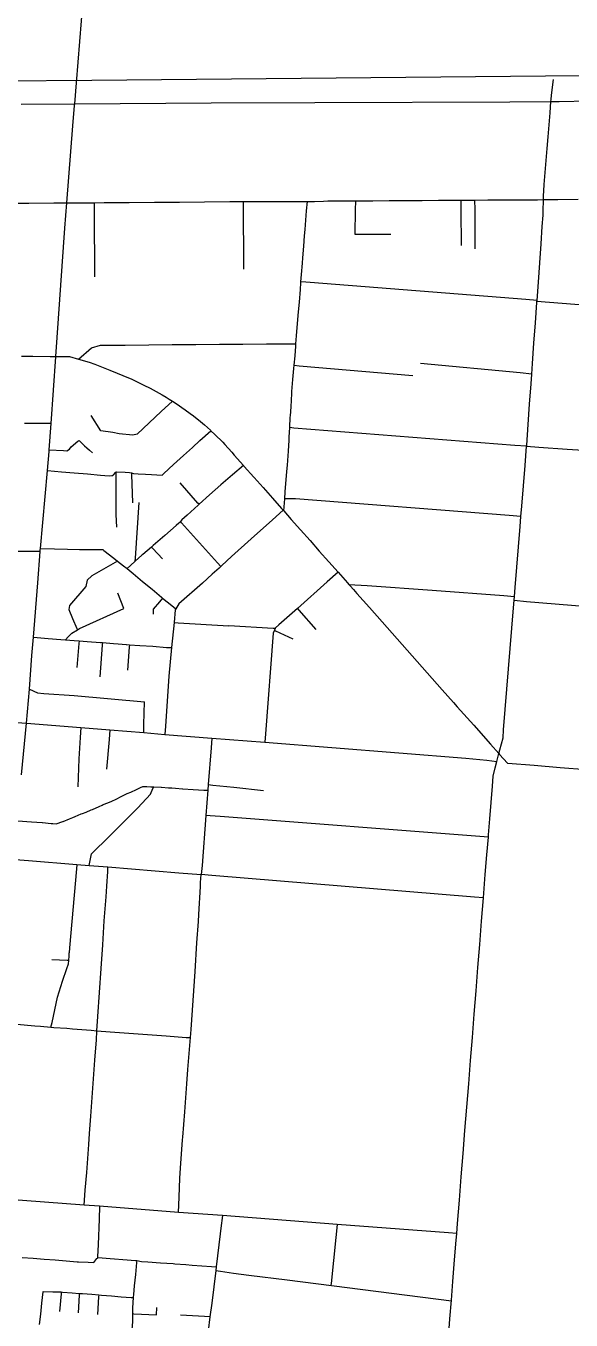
# Model space of a CAD drawing. Header units: inches. Extents: x 170101 to 178921, y 438267 to 453456.
# Drawn here: x 173860 to 174440, y 445857 to 447232 of the extents above; entities that cross this region are included whole.
import ezdxf

# ---------------------------------------------------------------- set-up
doc = ezdxf.new("R2010")
doc.units = ezdxf.units.IN
doc.header["$MEASUREMENT"] = 0

msp = doc.modelspace()

# ---------------------------------------------------------------- linework, layer by layer
for points in [[(173913.5, 447171.6), (173920.6, 447259.6), (173924.9, 447327.2), (173927.1, 447351.4), (173930.2, 447391.6), (173935.3, 447460.7), (173939.3, 447504.3), (173940.9, 447523.1), (173944.1, 447567.7), (173946.7, 447608.7), (173951.4, 447675.3), (173963.3, 447847.7)], [(172519.3, 447155.6), (172519.3, 447155.6), (172575.4, 447157), (172711.6, 447160.4), (172814.3, 447162.9), (173005.5, 447167.7), (173542.6, 447171.6), (173930.1, 447174.5), (174931.6, 447183.9), (175446.8, 447186.3), (177068.2, 447195.1), (177754.1, 447203.4), (178032.6, 447204.7), (178575.5, 447207.4), (178809.3, 447205.7), (178812, 447205.7), (178812, 447205.7)], [(173855.3, 446436.4), (173860.5, 446491.2), (173863.5, 446527.6), (173866.3, 446563.4), (173867.8, 446582.6), (173872.4, 446640.6), (173874.9, 446673.7), (173875, 446675), (173875.2, 446676.8), (173882.7, 446759.8), (173884.5, 446780.1), (173884.6, 446781.6), (173886.6, 446809.9), (173891.5, 446880.4), (173891.5, 446881), (173901.2, 447017.4), (173903.3, 447044.1), (173909.8, 447126), (173911.6, 447147.4), (173911.7, 447149.2), (173913.5, 447171.6)], [(174309.1, 445838.3), (174310.7, 445858.7), (174312.3, 445878.5), (174313.9, 445898.3), (174315.3, 445916.6), (174317, 445938.2), (174317.9, 445949.3), (174318.8, 445960), (174320.7, 445984.7), (174322.7, 446009.4), (174324.7, 446034.1), (174326.6, 446058.8), (174328.6, 446083.5), (174330.6, 446108.2), (174332.5, 446132.9), (174334.5, 446157.6), (174336.5, 446182.3), (174338.4, 446207), (174340.4, 446231.7), (174342.4, 446256.4), (174344.4, 446281.2), (174346.3, 446305.8), (174346.3, 446305.9), (174348.3, 446330.6), (174350, 446351.6), (174351.5, 446370.4), (174351.6, 446372.6), (174353, 446389.9), (174354.4, 446407.2), (174355.8, 446424.5), (174356.6, 446435), (174358.9, 446443.9), (174360.7, 446450.8), (174362.4, 446457.6), (174362.8, 446459), (174363.8, 446463), (174367.1, 446475.8), (174367.7, 446484.2), (174369.5, 446505.8), (174371.3, 446527.4), (174373, 446549.1), (174374.8, 446570.7), (174376.5, 446592.3), (174378.3, 446613.9), (174378.9, 446621.9), (174379.3, 446626), (174380, 446635.5), (174381.8, 446657.1), (174383.6, 446678.8), (174385.3, 446700.4), (174386.2, 446711.1), (174387.1, 446722), (174388.8, 446743.6), (174390.6, 446765.2), (174392.2, 446785.5), (174392.2, 446785.5), (174392.3, 446786.8), (174393.9, 446808.5), (174395.4, 446830.1), (174397, 446851.8), (174397.7, 446862.1), (174397.7, 446862.3), (174398.5, 446873.4), (174400, 446895.1), (174401.6, 446916.7), (174403.1, 446938.3), (174403.2, 446939.7), (174403.3, 446940.3), (174404.7, 446960), (174406.1, 446980.4), (174407.6, 447000.7), (174408.9, 447018.9), (174409.7, 447030.9), (174409.9, 447035.1), (174410.2, 447047.6), (174410.3, 447051.1), (174410.7, 447063.2), (174410.7, 447063.7), (174411.8, 447076.4), (174412.9, 447089), (174413.9, 447101.7), (174415, 447114.3), (174416.1, 447127), (174417.2, 447139.6), (174418, 447151.9), (174418.2, 447153.8), (174418.8, 447158.6), (174420.8, 447175.3)], [(173854.9, 447148.8), (173911.7, 447149.2), (174056.8, 447150.4), (174167, 447150.9), (174374.3, 447151.6), (174418, 447151.9), (174426.9, 447151.9), (174458.3, 447152.4)], [(173840.7, 447043.9), (173863.1, 447043.9), (173889.7, 447044), (173903.3, 447044.1), (173903.9, 447044.1), (173916.4, 447044.2), (173932.4, 447044.3), (173943.1, 447044.4), (173969.8, 447044.6), (173996.5, 447044.8), (174000.2, 447044.9), (174013.3, 447045), (174023.2, 447045), (174049.9, 447045.2), (174076.6, 447045.4), (174078.2, 447045.4), (174103.2, 447045.5), (174129.9, 447045.5), (174153.1, 447045.6), (174159.1, 447045.6), (174166.8, 447045.6), (174176.1, 447045.9), (174180.8, 447046.1), (174193.6, 447046.1), (174207.4, 447046.2), (174210.1, 447046.3), (174211.1, 447046.3), (174228.6, 447046.4), (174246.1, 447046.6), (174263.6, 447046.7), (174265.2, 447046.7), (174281.1, 447046.8), (174298.6, 447046.9), (174309.5, 447046.9), (174316.1, 447047), (174322.3, 447047), (174333.6, 447047.1), (174336.9, 447047.1), (174351.1, 447047.2), (174352.5, 447047.2), (174368.6, 447047.3), (174386.1, 447047.4), (174394.4, 447047.5), (174403.6, 447047.5), (174410.2, 447047.6), (174410.2, 447047.6), (174410.8, 447047.6), (174425.4, 447047.6), (174447.1, 447047.9)], [(173932.4, 447044.3), (173932.5, 447034.6), (173932.7, 446965.5)], [(174090.8, 447045.5), (174091.1, 446973.7)], [(174134, 446716.8), (174135, 446729.7), (174135.6, 446737.1), (174137.2, 446758.8), (174137.8, 446765.4), (174139.1, 446780.3), (174139.6, 446791.9), (174139.7, 446795.3), (174140.3, 446805.3), (174140.8, 446816.5), (174141, 446817.8), (174141.9, 446827.6), (174142.6, 446841.6), (174142.7, 446843.7), (174143.7, 446856.6), (174144.7, 446868.1), (174145.1, 446871.6), (174146, 446881.5), (174146.8, 446892), (174147, 446894.4), (174147.6, 446902.7), (174148.7, 446915.9), (174149.7, 446928.4), (174150.6, 446938.5), (174151.7, 446952.1), (174152.3, 446959.2), (174152.3, 446960.2), (174152.9, 446968), (174153.9, 446980), (174154.3, 446985.8), (174155.3, 446998), (174156.2, 447009.1), (174156.8, 447015.9), (174158.3, 447035.6), (174159.1, 447045.6)], [(174210.1, 447046.3), (174209.9, 447036.3), (174209.4, 447010.8), (174247.8, 447010.9)], [(174322.3, 447047), (174322.3, 447036.4), (174322.6, 446998.8)], [(174336.9, 447047.1), (174337, 447037.1), (174337.3, 446995.4)], [(174403.3, 446940.3), (174391.3, 446941.3), (174162.2, 446959.6), (174157.3, 446959.9), (174152.3, 446960.2)], [(174403.2, 446939.7), (174416.4, 446938.6), (174605.3, 446923.6), (174892.8, 446900.7), (174902.4, 446899.8)], [(173915.7, 446878.1), (173929.7, 446890.1), (173939.2, 446892.8), (173940.5, 446892.8), (173965.5, 446893), (173990.5, 446893.2), (174015.5, 446893.5), (174040.5, 446893.7), (174065.5, 446893.9), (174090.5, 446894.1), (174115.5, 446894.3), (174124.5, 446894.4), (174141.7, 446894.4), (174147, 446894.4)], [(173855.2, 446881.1), (173867.3, 446881.1), (173885.8, 446881), (173891.5, 446881), (173892, 446881), (173904.4, 446881), (173905.3, 446881), (173906.2, 446881), (173915.7, 446878.1), (173927, 446874.8), (173933.3, 446872.9), (173948.9, 446866.4), (173970.6, 446857.5), (173971.8, 446857), (173988, 446849.1), (173989, 446848.6), (173991.8, 446847.1), (174004.8, 446840.1), (174008.9, 446837.6), (174012.2, 446835.6), (174015.7, 446833.4), (174020.7, 446830.3), (174025.7, 446826.7), (174029.2, 446824.2), (174034.6, 446820.3), (174037.9, 446817.8), (174045.4, 446812), (174049.6, 446808.3), (174056.1, 446802.5), (174056.6, 446802), (174060.7, 446798.1), (174069.3, 446789.8), (174071.4, 446787.4), (174078.7, 446779.1), (174081.4, 446776.1), (174091.2, 446765.1), (174091.5, 446764.8), (174092, 446764.2), (174102.1, 446752.7), (174102.5, 446752.4), (174112, 446741.6), (174121.9, 446730.5), (174131.7, 446719.4), (174133.4, 446717.6), (174134, 446716.8), (174142, 446707.9), (174151.9, 446696.6), (174161.9, 446685.4), (174171.8, 446674.2), (174181.8, 446662.9), (174191.7, 446651.8), (174191.8, 446651.7), (174201.7, 446640.5), (174203.3, 446638.8), (174204.6, 446637.3), (174208, 446633.4), (174211.7, 446629.3), (174225.1, 446614.2), (174238.6, 446599), (174254.6, 446581), (174270.5, 446563), (174286.5, 446544.9), (174302.5, 446526.9), (174314.5, 446513.4), (174318.5, 446508.9), (174336, 446489.2), (174353.7, 446469.2), (174362.8, 446459), (174363.5, 446458.2), (174371.7, 446448.9), (174372.4, 446448.9), (174400.2, 446446.6), (174428, 446444.4), (174455.8, 446442.1)], [(174145.1, 446871.6), (174150.2, 446871.1), (174271.1, 446860.7)], [(174397.7, 446862.3), (174385.5, 446863.4), (174279.5, 446873.4)], [(174015.7, 446833.4), (174003.8, 446822.4), (173978.2, 446798.5), (173973.4, 446797.3), (173959, 446798.6), (173952.3, 446800.2), (173939.6, 446801.8), (173929.4, 446818.1)], [(173886.6, 446809.9), (173870.2, 446809.8), (173858.4, 446809.7)], [(173882.7, 446759.8), (173897.7, 446758.5), (173911.3, 446757.3), (173925.2, 446756.2), (173925.5, 446756.2), (173939.2, 446754.9), (173948.5, 446754), (173951.2, 446754.4), (173952.1, 446754.5), (173952.8, 446755.2), (173955.6, 446757.9), (173956.2, 446758.5), (173965.4, 446758), (173969.9, 446757.7), (173972.1, 446757.2), (173974.2, 446756.7), (173979.3, 446756.4), (173987, 446755.9), (173993.3, 446755.6), (174004.6, 446755), (174006.6, 446756.7), (174016.9, 446766.2), (174020.4, 446769.5), (174027.3, 446775.6), (174036.9, 446784.3), (174044.9, 446791.5), (174056.6, 446802)], [(174392.2, 446785.5), (174379.5, 446786.5), (174144.7, 446804.9), (174140.3, 446805.3)], [(173884.6, 446781.6), (173899.8, 446780.9), (173903.3, 446780.7), (173906.1, 446782.6), (173908, 446785), (173914.9, 446790.9), (173916, 446791.6), (173917, 446791.3), (173922.3, 446785.9), (173924.6, 446783.9), (173927.3, 446781.3), (173930.8, 446778.7)], [(174392.2, 446785.5), (174405.2, 446784.7), (174435.4, 446782.6), (174463.3, 446780.8)], [(173955.6, 446757.9), (173955.6, 446753.5), (173955.5, 446713), (173956.1, 446699.6)], [(174091.2, 446765.1), (174079.4, 446755.1), (174067.1, 446744.6), (174055.1, 446733.9), (174044, 446723.9), (174043.1, 446723.1), (174031.2, 446712.4), (174025.5, 446707.3), (174024.1, 446705.7), (174022.3, 446703.8), (174019.5, 446701.4), (174007.4, 446690.8), (173995.3, 446680.2), (173993.3, 446678.5), (173984, 446670.4), (173983.2, 446669.7), (173976, 446663.3), (173971.2, 446659), (173967.4, 446655.7)], [(173972.1, 446757.2), (173972.2, 446755.4), (173973.3, 446725.6)], [(174044, 446723.9), (174042.8, 446725.2), (174023.8, 446746.8)], [(173976, 446663.3), (173976.2, 446666.6), (173980.3, 446725.9)], [(174386.2, 446711.1), (174373.5, 446712.1), (174146.5, 446729.6), (174142, 446729.6), (174135, 446729.7)], [(174133.4, 446717.6), (174122, 446707.5), (174099.2, 446687.3), (174078.6, 446668.3), (174068.3, 446658.8), (174067.1, 446657.7), (174065.3, 446656), (174057.9, 446649.5), (174047.5, 446640.1), (174022.3, 446618.2), (174019.3, 446612.9), (174018.6, 446611.8), (174017.3, 446598.3), (174014.8, 446571.6), (174011.9, 446541.4), (174008.3, 446488.2), (174007.7, 446479.5)], [(174067.1, 446657.7), (174063.4, 446661.8), (174025.3, 446704.3), (174024.1, 446705.7)], [(173874.9, 446673.7), (173860.2, 446673.7), (173845.8, 446673.8), (173831.6, 446673.7), (173817.5, 446673.7), (173812, 446673.6), (173804.4, 446673.7), (173803.3, 446673.7), (173797.3, 446673.7), (173788, 446673.6), (173772.8, 446673.4), (173758.3, 446673.2), (173743.8, 446673.1), (173743.8, 446673.1), (173743.6, 446673.1), (173737.7, 446673.2), (173729.3, 446673.2), (173716.2, 446673.2), (173714.8, 446673.2), (173703.1, 446673.3), (173690, 446673.3), (173683.8, 446673.3)], [(173875.2, 446676.8), (173890.1, 446676.5), (173903.9, 446676.2), (173917, 446676), (173930.1, 446675.9), (173941.5, 446675.7), (173942.8, 446674.7), (173953.2, 446666.6), (173957.3, 446663.5), (173963.6, 446658.6), (173967.4, 446655.7), (173969.8, 446653.8), (173973.8, 446650.5), (173983.9, 446642), (173994, 446633.6), (174004, 446625.2), (174005.2, 446624.3), (174015.1, 446616.3), (174019.3, 446612.9)], [(173993.3, 446678.5), (173994.7, 446677.1), (174005, 446665.9)], [(173957.3, 446663.5), (173952.4, 446660.7), (173929.9, 446648), (173925.1, 446643.2), (173923.4, 446636.7), (173906.3, 446616.3), (173905.4, 446612), (173909.3, 446602.7), (173914, 446592), (173914.6, 446590.5)], [(174191.7, 446651.8), (174180.3, 446641.6), (174148.5, 446613.1), (174128.9, 446595.7), (174125.1, 446592.7), (174124.7, 446591.8), (174124.1, 446590.2), (174122.8, 446587), (174114.6, 446479.9), (174113.9, 446471.1)], [(173902.1, 446580), (173904.9, 446583), (173908.6, 446587.1), (173914.6, 446590.5), (173916.9, 446591.8), (173964, 446613.2), (173957.5, 446629.5)], [(174203.3, 446638.8), (174222.5, 446637.5), (174291.7, 446632.8), (174367.9, 446626.9), (174379.3, 446626)], [(174005.2, 446624.3), (174001.9, 446620.4), (173995.3, 446612.5), (173995, 446607)], [(174378.9, 446621.9), (174392.2, 446620.8), (174587.6, 446604.8), (174862.8, 446582.3), (174874.9, 446581.3)], [(174148.5, 446613.1), (174150, 446611.4), (174168.1, 446590.9)], [(174017.3, 446598.3), (174021.7, 446598.1), (174075.5, 446594.9)], [(174124.7, 446591.8), (174122.7, 446591.9), (174075.5, 446594.9)], [(174124.1, 446590.2), (174125.3, 446589.6), (174143.7, 446581.1)], [(173867.8, 446582.6), (173883.4, 446581.4), (173897.1, 446580.4), (173902.1, 446580), (173911.1, 446579.3), (173916.4, 446578.9), (173925, 446578.2), (173939, 446577.1), (173941.2, 446577), (173952.9, 446576.1), (173957.8, 446575.7), (173966.5, 446575), (173966.9, 446574.9), (173969.9, 446574.7), (173980.8, 446574), (173994.8, 446573), (174009.5, 446571.9), (174014.8, 446571.6)], [(173916.4, 446578.9), (173916.1, 446576), (173913.9, 446550.4)], [(173941.2, 446577), (173941, 446574.1), (173938.5, 446540.6)], [(173969.9, 446574.7), (173969.7, 446572), (173967.7, 446547.6)], [(173863.5, 446527.6), (173872.1, 446523.5), (173878.9, 446522.8), (173911, 446520.6), (173986.1, 446513.9)], [(173985.1, 446481.3), (173985.3, 446489.8), (173986.1, 446513.9)], [(173797.1, 446495.9), (173860.5, 446491.2), (173918.1, 446486.6), (173949.2, 446484.2), (173985.1, 446481.3), (174007.7, 446479.5), (174057.5, 446475.6), (174113.9, 446471.1), (174327.4, 446454.2), (174349.9, 446451.9), (174360.7, 446450.8)], [(173918.1, 446486.6), (173917.4, 446476.2), (173916, 446453.5), (173914.9, 446423.9)], [(173949.2, 446484.2), (173948.3, 446473.9), (173945.5, 446442.4)], [(174057.5, 446475.6), (174056.7, 446465.2), (174053.7, 446426.1), (174053.2, 446420.1), (174051.2, 446393.3), (174047.2, 446340.2), (174046.3, 446330.6)], [(173851.4, 446387.7), (173865.9, 446386.6), (173877.3, 446385.7), (173877.4, 446385.7), (173886.6, 446384.9), (173888.5, 446384.8), (173892, 446384.6), (173899, 446386.8), (173899.4, 446387), (173906.1, 446389.7), (173909.8, 446391.2), (173912.3, 446392.3), (173918.6, 446395), (173920.1, 446395.5), (173923.9, 446396.8), (173929.4, 446399.3), (173930.5, 446399.8), (173937.6, 446402.7), (173940.8, 446404.3), (173941.9, 446404.8), (173946.8, 446406.8), (173951.2, 446408.6), (173955.7, 446410.6), (173961.3, 446413.4), (173967.6, 446416.5), (173971.3, 446418.1), (173971.5, 446418.2), (173977.5, 446421), (173981.7, 446422.9), (173984.3, 446424), (173988.3, 446424.1), (173992.7, 446423.9), (173995.8, 446423.8), (174003.6, 446423.3), (174003.9, 446423.3), (174011.4, 446422.8), (174015.1, 446422.5), (174018.8, 446422.2), (174026.3, 446421.6), (174026.7, 446421.6), (174037.5, 446420.9), (174049, 446420.3), (174053.2, 446420.1)], [(173927.2, 446340.2), (173928.2, 446345.4), (173929.5, 446352.7), (173948.6, 446371.4), (173962.8, 446385.5), (173969.8, 446392.2), (173978.8, 446401.3), (173992.3, 446416), (173994.9, 446421.9), (173995.8, 446423.8)], [(174053.7, 446426.1), (174058.7, 446425.6), (174080.9, 446423.3), (174112.6, 446420)], [(174351.5, 446370.4), (174342.3, 446371.1), (174066.4, 446392.3), (174055.8, 446392.9), (174051.2, 446393.3)], [(173848.7, 446346.5), (173862.5, 446345.4), (173913.9, 446341.2), (173927.2, 446340.2), (173947, 446338.6), (174022.4, 446332.4), (174046.3, 446330.6)], [(173913.9, 446341.2), (173913.5, 446336.5), (173906.3, 446252.8), (173906, 446247.3)], [(173921.7, 445979.3), (173923, 445995.2), (173924.5, 446014), (173926.6, 446043.9), (173927.4, 446055.3), (173928.8, 446073.8), (173931, 446103.7), (173933.2, 446133.3), (173933.2, 446133.7), (173934.8, 446154.7), (173935.4, 446164.7), (173936.4, 446179.9), (173938.2, 446205.2), (173939.8, 446230.6), (173941.5, 446256), (173943.2, 446281.4), (173945.1, 446306.8), (173946, 446318.2), (173946.8, 446333.7), (173947, 446338.6)], [(174022, 445971.7), (174022.7, 445987.8), (174023.6, 446008.1), (174024.3, 446018.6), (174026.5, 446048.6), (174026.8, 446051.7), (174028.8, 446078.5), (174031, 446108.4), (174032.1, 446123.3), (174034.9, 446157.3), (174035.6, 446166), (174039.7, 446227.5), (174041.4, 446258), (174043.2, 446280.6), (174043.6, 446288), (174045.4, 446317.9), (174045.5, 446322.1), (174046.3, 446330.6)], [(174346.3, 446305.9), (174336.9, 446306.7), (174057.6, 446329.5), (174046.3, 446330.6)], [(173886.5, 446168.3), (173887.6, 446173.3), (173893.6, 446200.2), (173898.9, 446217.2), (173903.2, 446230.6), (173905.2, 446235.6), (173905.5, 446239.1), (173905.8, 446244.3), (173906, 446247.3)], [(173905.5, 446239.1), (173903.6, 446239.2), (173887.5, 446239.9)], [(173836, 446172.8), (173850.2, 446171.5), (173869.5, 446169.8), (173875.3, 446169.4), (173886.5, 446168.3), (173889.4, 446168), (173903.3, 446167.2), (173909.4, 446166.7), (173929.3, 446165.2), (173935.4, 446164.7), (173949.3, 446163.6), (173969.2, 446162.1), (173989.2, 446160.6), (174009.1, 446159.1), (174030.2, 446157.6), (174034.9, 446157.3)], [(174317.9, 445949.3), (174309, 445950), (174190.8, 445958.9), (174068.9, 445968.2), (174022, 445971.7), (173938, 445978.1), (173921.7, 445979.3), (173837.5, 445985.7)], [(173938, 445978.1), (173937.6, 445964.5), (173936.8, 445937.7), (173935.9, 445924.3), (173935.8, 445923.1)], [(174068.9, 445968.2), (174067.2, 445954.8), (174066.5, 445948.9), (174062.1, 445913.9), (174061.6, 445909.9), (174057.4, 445875.2), (174055.5, 445860.6), (174053.6, 445845.8), (174052.3, 445835.6), (174047.3, 445795.9), (174039.9, 445736.3), (174036, 445700.9), (174035.5, 445695.7)], [(174190.8, 445958.9), (174189.3, 445945), (174184.3, 445896.1), (174184.1, 445894.4)], [(173856, 445923.9), (173867.7, 445923), (173879.4, 445922.1), (173891.1, 445921.1), (173902.8, 445920.1), (173914.5, 445919.2), (173915.6, 445919.1), (173926.2, 445918.7), (173931.9, 445918.5), (173935.1, 445922.5), (173935.8, 445923.1), (173936.5, 445923.7), (173936.7, 445923.7), (173949.4, 445922.7), (173954.1, 445922.4), (173962.8, 445921.7), (173976.2, 445920.7), (173977.8, 445920.6), (173977.8, 445920.6), (173982.7, 445919.5), (173989.6, 445919), (174003, 445918.1), (174016.4, 445917.3), (174018.3, 445917.1), (174029.8, 445916.2), (174036.7, 445915.6), (174057.1, 445914.2), (174062.1, 445913.9)], [(173977.8, 445920.6), (173977.5, 445918.3), (173976.3, 445905.8), (173975.1, 445893.7), (173974.1, 445884.5), (173973.9, 445881.6), (173973.9, 445881.1), (173973, 445870.4), (173973, 445864.1), (173973.1, 445855.9), (173971.7, 445838.1), (173970.7, 445823.4), (173969.7, 445808)], [(174061.6, 445909.9), (174066.7, 445909.1), (174080.5, 445907), (174096.8, 445905), (174137.7, 445899.9), (174312.2, 445877.8)], [(173874.3, 445852.5), (173875.6, 445863.7), (173876.8, 445875.2), (173878.2, 445887.4), (173878.2, 445887.6), (173888.3, 445887.3), (173897.3, 445887.1), (173897.5, 445887.1), (173898.7, 445887), (173909.1, 445886.2), (173916.5, 445885.6), (173919.5, 445885.4), (173920, 445885.4), (173929.9, 445884.6), (173937.4, 445884), (173940.3, 445883.8), (173950.7, 445883), (173961.2, 445882.1), (173971.9, 445881.2), (173973.9, 445881.1)], [(173897.5, 445887.1), (173897.3, 445885.3), (173895.5, 445866.5)], [(173916.5, 445885.6), (173916.4, 445883.7), (173915.3, 445864.9)], [(173937.4, 445884), (173937.2, 445881.8), (173935.9, 445863.1)], [(173973, 445864.1), (173974.7, 445864), (173998.6, 445862.8), (173999.1, 445870.6)], [(174055.5, 445860.6), (174049.9, 445861), (174024.2, 445862.5)]]:
    msp.add_lwpolyline(points)

doc.saveas('drawing.dxf')
